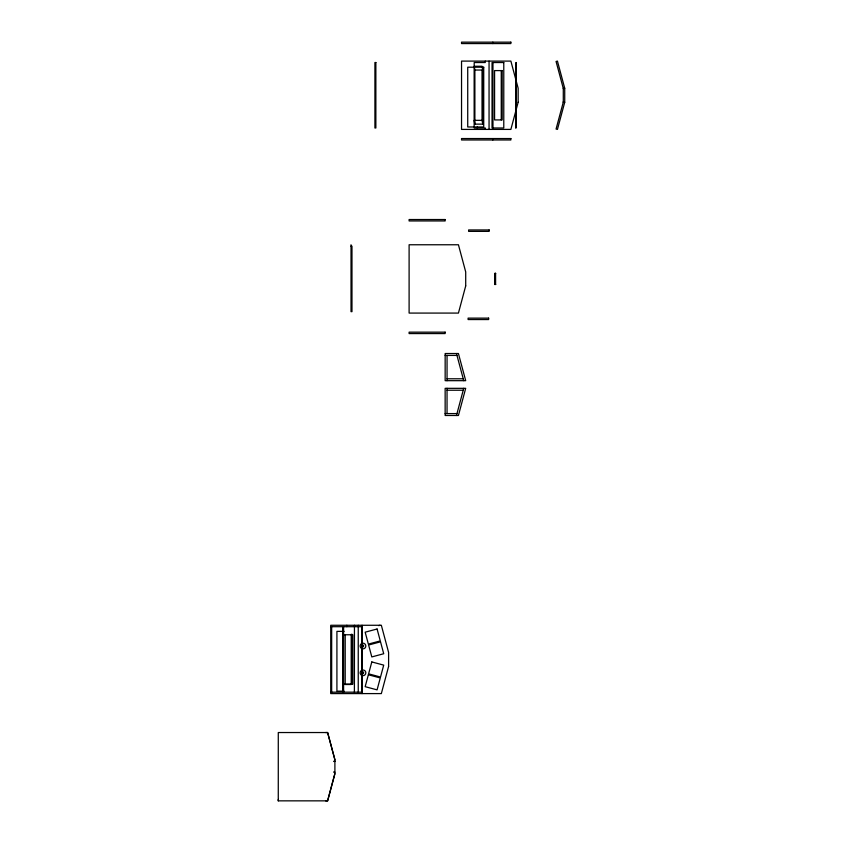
<?xml version="1.0" encoding="UTF-8"?>
<svg xmlns="http://www.w3.org/2000/svg" width="843" height="843" viewBox="0 0 843 843"><rect width="100%" height="100%" fill="white"/><g stroke="black" fill="none" stroke-linecap="round" stroke-linejoin="round"><path stroke-width="1.26" d="M278.274 800.85L278.285 732.535L327.621 732.535L334.892 759.691L334.892 773.695L327.621 800.85L278.274 800.85L278.295 799.427M334.882 773.695L327.6 800.85L325.64 800.85M456.453 415.483L458.423 415.483L465.694 388.328L445.146 388.328L445.146 415.483L456.474 415.483L463.734 388.328M495.6 284.449L494.651 284.502L494.651 273.353L495.6 273.353M494.651 273.785L495.589 273.406M333.944 761.556L334.882 761.176M378.676 625.643L380.045 625.274M482.754 70.043L482.038 66.249L474.166 66.249L474.883 70.043L482.754 70.043L482.754 124.132L474.883 124.132L474.166 120.338L482.027 120.338L482.754 124.132M474.198 127.988L485.262 127.988L485.262 129.4M351.025 246.188L351.974 246.188L351.974 311.657L351.025 311.657L351.025 244.776M456.474 353.523L445.157 353.523L445.157 380.678L465.705 380.678L458.423 353.523L456.463 353.523L463.745 380.678M445.157 355.419L456.99 355.419M447.053 378.781L463.239 378.781M447.043 390.225L463.228 390.225M445.146 413.586L456.98 413.586M330.719 626.697L362.026 626.697M344.102 631.375L336.915 631.375L336.915 691.155L344.102 691.155M344.292 634.768L352.806 634.768L352.806 684.105L344.292 684.105M344.661 684.505L351.215 684.505L351.215 634.294M330.719 692.166L362.026 692.166M333.944 761.124L334.892 761.124M333.944 772.272L334.892 772.209L333.944 771.83M325.64 732.535L327.611 732.535L334.882 759.691M494.651 284.07L495.589 284.439M501.258 70.591L501.258 119.927M495.589 273.353L495.6 284.502M492.965 62.53L492.965 127.988M492.839 42.15L492.839 43.573M492.839 138.547L492.839 139.97M489.056 61.107L489.056 129.4M485.262 61.107L485.262 62.53L474.198 62.53L474.198 66.46M482.038 70.117L482.038 120.338M477.307 126.977L477.307 127.988M474.883 70.043L474.883 124.132M474.145 67.198L474.145 126.977M447.053 355.419L447.053 380.678M447.043 388.328L447.043 413.586M362.026 625.274L362.026 693.589M361.784 626.697L361.784 692.166M358.243 625.274L358.243 692.272M354.45 625.274L354.397 692.166M351.931 634.221L351.931 684.442M346.842 625.274L346.842 626.697M345.198 634.768L345.198 684.105M343.596 626.697L343.596 692.166M343.386 626.707L343.333 691.155M342.679 626.697L342.679 692.166M331.668 626.697L331.668 692.166M362.026 645.77C363.238 649.563 364.977 643.093 362.026 645.77M362.026 672.566C363.249 676.36 364.977 669.89 362.026 672.566M465.705 285.925L458.434 313.08L409.108 313.08L409.108 244.765L458.434 244.765L465.705 271.92L465.705 285.925M518.15 102.256L510.879 129.411L461.542 129.411L461.542 61.096L510.879 61.096L518.15 88.252L518.15 102.256M368.359 674.758L365.167 686.676L377.084 689.869L380.277 677.951L368.359 674.758M371.805 661.934L368.612 673.842L380.52 677.034L383.713 665.127L371.805 661.934M388.602 666.434L381.342 693.589L330.719 693.589L330.73 625.274L381.342 625.274L388.602 652.429L388.602 666.434M563.345 101.898L556.074 129.042L557.444 129.411L564.726 102.266L564.715 88.23L557.434 61.096L556.064 61.465L563.335 88.62L564.715 88.252L563.293 88.23L563.293 102.256L564.715 102.256L563.345 101.898M377.084 628.994L365.167 632.187L368.359 644.094L380.277 640.912L377.084 628.994M380.52 641.829L368.612 645.011L371.805 656.929L383.713 653.736L380.52 641.829M510.869 42.15L461.532 42.15L461.532 43.573L510.869 43.573L510.869 42.15M375.862 62.519L374.914 62.519L374.914 127.988L375.862 127.988L375.862 62.519M503.777 62.53L492.049 62.53L492.049 127.988L503.777 127.988L503.777 62.53M516.116 62.519L515.874 127.988L516.116 62.519M483.724 67.198L467.728 67.198L467.728 126.977L483.724 126.977L483.724 67.198M502.175 70.591L494.578 70.591L494.578 119.927L502.175 119.927L502.175 70.591M510.869 138.547L461.532 138.547L461.532 139.97L510.869 139.97L510.869 138.547M445.157 219.528L409.097 219.528L409.097 220.95L445.157 220.95L445.157 219.528M489.172 229.949L468.624 229.949L468.624 231.372L489.172 231.372L489.172 229.949M488.634 318.127L468.097 318.127L468.097 319.55L488.634 319.55L488.634 318.127M445.157 332.153L409.108 332.153L409.108 333.575L445.157 333.575L445.157 332.153M361.563 648.488A2.845 2.845 0 0 0 365.83 646.023A2.845 2.845 0 0 0 361.563 643.557A2.845 2.845 0 0 0 361.563 648.488M361.563 675.285A2.845 2.845 0 0 0 365.83 672.83A2.845 2.845 0 0 0 361.563 670.364A2.845 2.845 0 0 0 361.563 675.285"/></g></svg>
